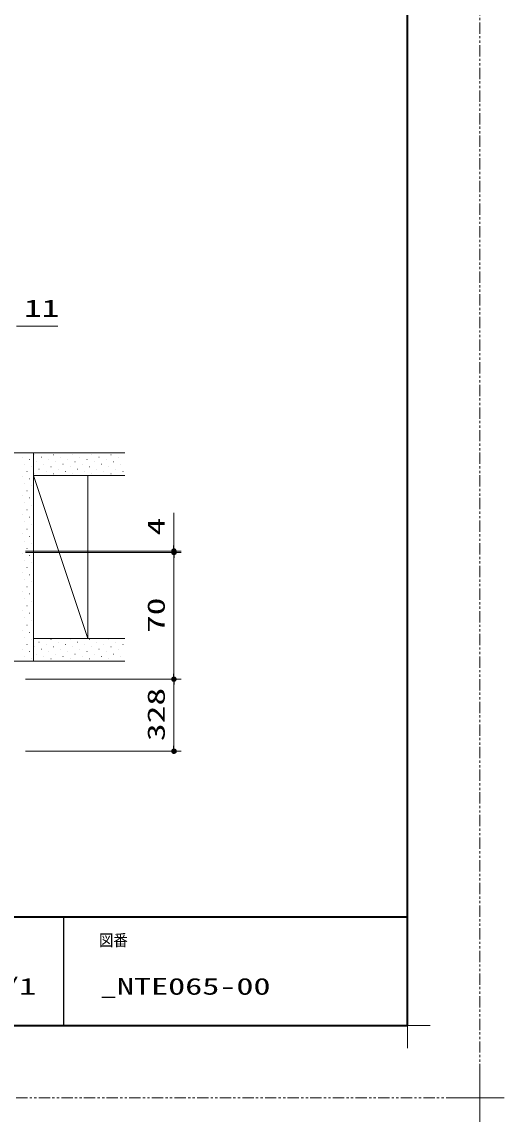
# Model space of a CAD drawing. Units: millimetres, scale not verified. Extents: x -1306 to 1306, y -607 to 607.
# Drawn here: x 134 to 400, y -607 to 0 of the extents above; entities that cross this region are included whole.
import ezdxf
from ezdxf.enums import TextEntityAlignment as Align

# ---------------------------------------------------------------- set-up
doc = ezdxf.new("R2010")
doc.units = ezdxf.units.MM
doc.header["$LTSCALE"] = 5
doc.header["$PDMODE"] = 32
doc.header["$PDSIZE"] = 2.5
doc.linetypes.add('USER1', pattern=[2.5, 1.25, -0.25, 0.25, -0.25, 0.25, -0.25])
for name, color, linetype, lineweight in [('0-1_線(黄)', 2, 'Continuous', 15), ('0-3_陰線', 4, 'USER1', 9), ('1-1_寸法線', 3, 'Continuous', 13), ('1-2_ハッチング', 6, 'Continuous', 9), ('1-4_DEFPOINTS', 7, 'Continuous', 5), ('1-5_0', 3, 'Continuous', 25), ('1-7_図面枠', 7, 'Continuous', 35), ('1-8_一般', 7, 'Continuous', 5)]:
    doc.layers.add(name, color=color, linetype=linetype, lineweight=lineweight)
doc.styles.add('ＭＳ ゴシック', font='')
doc.styles.get('ＭＳ ゴシック').set_extended_font_data('MS Gothic')

# ---------------------------------------------------------------- blocks, each defined once
blk = doc.blocks.new('_DOT')
at = {"layer": '1-5_0'}
blk.add_line((-2.5, 0), (-5, 0), dxfattribs=at)
for points in [[(0, 0), (-2.5, 0), (-2.48, 0.313)], [(0, 0), (-2.48, -0.313), (-2.5, 0)], [(0, 0), (-2.48, 0.313), (-2.421, 0.622)], [(0, 0), (-2.421, -0.622), (-2.48, -0.313)], [(0, 0), (-2.421, 0.622), (-2.324, 0.92)], [(0, 0), (-2.324, -0.92), (-2.421, -0.622)], [(0, 0), (-2.324, 0.92), (-2.191, 1.204)], [(0, 0), (-2.191, -1.204), (-2.324, -0.92)], [(0, 0), (-2.191, 1.204), (-2.023, 1.469)], [(0, 0), (-2.023, -1.469), (-2.191, -1.204)], [(0, 0), (-2.023, 1.469), (-1.822, 1.711)], [(0, 0), (-1.822, -1.711), (-2.023, -1.469)], [(0, 0), (-1.822, 1.711), (-1.594, 1.926)], [(0, 0), (-1.594, -1.926), (-1.822, -1.711)], [(0, 0), (-1.594, 1.926), (-1.34, 2.111)], [(0, 0), (-1.34, -2.111), (-1.594, -1.926)], [(0, 0), (-1.34, 2.111), (-1.064, 2.262)], [(0, 0), (-1.064, -2.262), (-1.34, -2.111)], [(0, 0), (-1.064, 2.262), (-0.773, 2.378)], [(0, 0), (-0.773, -2.378), (-1.064, -2.262)], [(0, 0), (-0.773, 2.378), (-0.468, 2.456)], [(0, 0), (-0.468, -2.456), (-0.773, -2.378)], [(0, 0), (-0.468, 2.456), (-0.157, 2.495)], [(0, 0), (-0.157, -2.495), (-0.468, -2.456)], [(0, 0), (-0.157, 2.495), (0.157, 2.495)], [(0, 0), (0.157, -2.495), (-0.157, -2.495)], [(0, 0), (0.157, 2.495), (0.468, 2.456)], [(0, 0), (0.468, 2.456), (0.773, 2.378)], [(0, 0), (0.773, 2.378), (1.064, 2.262)], [(0, 0), (1.064, 2.262), (1.34, 2.111)], [(0, 0), (1.34, 2.111), (1.594, 1.926)], [(0, 0), (1.594, 1.926), (1.822, 1.711)], [(0, 0), (1.822, 1.711), (2.023, 1.469)], [(0, 0), (2.023, 1.469), (2.191, 1.204)], [(0, 0), (2.191, 1.204), (2.324, 0.92)], [(0, 0), (2.324, 0.92), (2.421, 0.622)], [(0, 0), (2.421, 0.622), (2.48, 0.313)], [(0, 0), (2.48, 0.313), (2.5, 0)], [(0, 0), (0.468, -2.456), (0.157, -2.495)], [(0, 0), (0.773, -2.378), (0.468, -2.456)], [(0, 0), (1.064, -2.262), (0.773, -2.378)], [(0, 0), (1.34, -2.111), (1.064, -2.262)], [(0, 0), (1.594, -1.926), (1.34, -2.111)], [(0, 0), (1.822, -1.711), (1.594, -1.926)], [(0, 0), (2.023, -1.469), (1.822, -1.711)], [(0, 0), (2.191, -1.204), (2.023, -1.469)], [(0, 0), (2.324, -0.92), (2.191, -1.204)], [(0, 0), (2.421, -0.622), (2.324, -0.92)], [(0, 0), (2.48, -0.313), (2.421, -0.622)], [(0, 0), (2.5, 0), (2.48, -0.313)]]:
    blk.add_solid(points, dxfattribs=at)
blk = doc.blocks.new('グループ-13-1')
at = {"layer": '1-8_一般'}
for p, q in [((62041.6, -14029.5), (62041.6, -13365.5)), ((61709.6, -13697.5), (62373.6, -13697.5))]:
    blk.add_line(p, q, dxfattribs=at)

msp = doc.modelspace()

# ---------------------------------------------------------------- linework, layer by layer
at = {"layer": '0-1_線(黄)'}
for p, q in [((190.808, -237.831), (127.967, -237.831)), ((140.467, -237.831), (140.467, -352.831)), ((190.808, -250.331), (140.467, -250.331)), ((170.467, -340.331), (140.467, -250.331)), ((170.467, -340.331), (170.467, -250.331)), ((190.808, -340.331), (140.467, -340.331)), ((190.808, -352.831), (127.967, -352.831))]:
    msp.add_line(p, q, dxfattribs=at)
at = {"layer": '0-3_陰線'}
for q in [(387.036, 594), (-1292.964, -594)]:
    msp.add_line((387.036, -594), q, dxfattribs=at)
at = {"layer": '1-1_寸法線'}
for p, q in [((130.967, -167.831), (153.872, -167.831)), ((217.967, -289.069), (217.967, -270.926)), ((135.967, -292.069), (221.967, -292.069)), ((135.967, -292.831), (221.967, -292.831)), ((135.967, -292.831), (221.967, -292.831)), ((217.967, -292.831), (217.967, -292.069)), ((217.967, -359.831), (217.967, -295.831)), ((217.967, -295.831), (217.967, -298.831)), ((135.967, -362.831), (221.967, -362.831)), ((135.967, -362.831), (221.967, -362.831)), ((217.967, -365.831), (217.967, -399.593)), ((135.967, -402.593), (221.967, -402.593))]:
    msp.add_line(p, q, dxfattribs=at)
at = {"layer": '1-2_ハッチング'}
for p, q in [((134.103, -240.203), (134.153, -240.203)), ((138.081, -241.528), (138.131, -241.528)), ((140.732, -238.877), (140.782, -238.877)), ((142.058, -242.854), (142.108, -242.854)), ((144.71, -240.203), (144.76, -240.203)), ((148.687, -241.528), (148.737, -241.528)), ((151.339, -238.877), (151.389, -238.877)), ((152.665, -242.854), (152.715, -242.854)), ((155.317, -240.203), (155.367, -240.203)), ((159.294, -241.528), (159.344, -241.528)), ((161.946, -238.877), (161.996, -238.877)), ((163.271, -242.854), (163.321, -242.854)), ((165.923, -240.203), (165.973, -240.203)), ((169.901, -241.528), (169.951, -241.528)), ((172.552, -238.877), (172.602, -238.877)), ((173.878, -242.854), (173.928, -242.854)), ((176.53, -240.203), (176.58, -240.203)), ((180.507, -241.528), (180.557, -241.528)), ((183.159, -238.877), (183.209, -238.877)), ((184.485, -242.854), (184.535, -242.854)), ((187.136, -240.203), (187.186, -240.203)), ((135.429, -244.18), (135.479, -244.18)), ((136.755, -248.158), (136.805, -248.158)), ((139.407, -245.506), (139.457, -245.506)), ((143.384, -246.832), (143.434, -246.832)), ((146.036, -244.18), (146.086, -244.18)), ((147.362, -248.158), (147.412, -248.158)), ((150.013, -245.506), (150.063, -245.506)), ((153.991, -246.832), (154.041, -246.832)), ((156.642, -244.18), (156.692, -244.18)), ((157.968, -248.158), (158.018, -248.158)), ((160.62, -245.506), (160.67, -245.506)), ((164.597, -246.832), (164.647, -246.832)), ((167.249, -244.18), (167.299, -244.18)), ((168.575, -248.158), (168.625, -248.158)), ((171.226, -245.506), (171.276, -245.506)), ((175.204, -246.832), (175.254, -246.832)), ((177.856, -244.18), (177.906, -244.18)), ((179.181, -248.158), (179.231, -248.158)), ((181.833, -245.506), (181.883, -245.506)), ((185.81, -246.832), (185.86, -246.832)), ((188.462, -244.18), (188.512, -244.18)), ((189.788, -248.158), (189.838, -248.158)), ((134.103, -250.809), (134.153, -250.809)), ((135.429, -254.787), (135.479, -254.787)), ((138.081, -252.135), (138.131, -252.135)), ((140.732, -249.483), (140.782, -249.483)), ((151.339, -249.483), (151.389, -249.483)), ((161.946, -249.483), (161.996, -249.483)), ((172.552, -249.483), (172.602, -249.483)), ((183.159, -249.483), (183.209, -249.483)), ((136.755, -258.764), (136.805, -258.764)), ((139.407, -256.112), (139.457, -256.112)), ((134.103, -261.416), (134.153, -261.416)), ((135.429, -265.393), (135.479, -265.393)), ((138.081, -262.742), (138.131, -262.742)), ((139.407, -266.719), (139.457, -266.719)), ((134.103, -272.022), (134.153, -272.022)), ((136.755, -269.371), (136.805, -269.371)), ((135.429, -276), (135.479, -276)), ((138.081, -273.348), (138.131, -273.348)), ((139.407, -277.326), (139.457, -277.326)), ((134.103, -282.629), (134.153, -282.629)), ((136.755, -279.977), (136.805, -279.977)), ((138.081, -283.955), (138.131, -283.955)), ((135.429, -286.606), (135.479, -286.606)), ((136.755, -290.584), (136.805, -290.584)), ((139.407, -287.932), (139.457, -287.932)), ((134.103, -293.236), (134.153, -293.236)), ((135.429, -297.213), (135.479, -297.213)), ((138.081, -294.561), (138.131, -294.561)), ((136.755, -301.191), (136.805, -301.191)), ((139.407, -298.539), (139.457, -298.539)), ((134.103, -303.842), (134.153, -303.842)), ((135.429, -307.82), (135.479, -307.82)), ((138.081, -305.168), (138.131, -305.168)), ((139.407, -309.146), (139.457, -309.146)), ((134.103, -314.449), (134.153, -314.449)), ((136.755, -311.797), (136.805, -311.797)), ((138.081, -315.775), (138.131, -315.775)), ((135.429, -318.426), (135.479, -318.426)), ((139.407, -319.752), (139.457, -319.752)), ((134.103, -325.055), (134.153, -325.055)), ((136.755, -322.404), (136.805, -322.404)), ((138.081, -326.381), (138.131, -326.381)), ((135.429, -329.033), (135.479, -329.033)), ((136.755, -333.01), (136.805, -333.01)), ((139.407, -330.359), (139.457, -330.359)), ((134.103, -335.662), (134.153, -335.662)), ((135.429, -339.639), (135.479, -339.639)), ((138.081, -336.988), (138.131, -336.988)), ((136.755, -343.617), (136.805, -343.617)), ((139.407, -340.965), (139.457, -340.965)), ((140.732, -344.943), (140.782, -344.943)), ((143.384, -342.291), (143.434, -342.291)), ((147.362, -343.617), (147.412, -343.617)), ((150.013, -340.965), (150.063, -340.965)), ((151.339, -344.943), (151.389, -344.943)), ((153.991, -342.291), (154.041, -342.291)), ((157.968, -343.617), (158.018, -343.617)), ((160.62, -340.965), (160.67, -340.965)), ((161.946, -344.943), (161.996, -344.943)), ((164.597, -342.291), (164.647, -342.291)), ((168.575, -343.617), (168.625, -343.617)), ((171.226, -340.965), (171.276, -340.965)), ((172.552, -344.943), (172.602, -344.943)), ((175.204, -342.291), (175.254, -342.291)), ((179.181, -343.617), (179.231, -343.617)), ((181.833, -340.965), (181.883, -340.965)), ((183.159, -344.943), (183.209, -344.943)), ((185.81, -342.291), (185.86, -342.291)), ((189.788, -343.617), (189.838, -343.617)), ((134.103, -346.269), (134.153, -346.269)), ((135.429, -350.246), (135.479, -350.246)), ((138.081, -347.594), (138.131, -347.594)), ((139.407, -351.572), (139.457, -351.572)), ((142.058, -348.92), (142.108, -348.92)), ((144.71, -346.269), (144.76, -346.269)), ((146.036, -350.246), (146.086, -350.246)), ((148.687, -347.594), (148.737, -347.594)), ((150.013, -351.572), (150.063, -351.572)), ((152.665, -348.92), (152.715, -348.92)), ((155.317, -346.269), (155.367, -346.269)), ((156.642, -350.246), (156.692, -350.246)), ((159.294, -347.594), (159.344, -347.594)), ((160.62, -351.572), (160.67, -351.572)), ((163.271, -348.92), (163.321, -348.92)), ((165.923, -346.269), (165.973, -346.269)), ((167.249, -350.246), (167.299, -350.246)), ((169.901, -347.594), (169.951, -347.594)), ((171.226, -351.572), (171.276, -351.572)), ((173.878, -348.92), (173.928, -348.92)), ((176.53, -346.269), (176.58, -346.269)), ((177.856, -350.246), (177.906, -350.246)), ((180.507, -347.594), (180.557, -347.594)), ((181.833, -351.572), (181.883, -351.572)), ((184.485, -348.92), (184.535, -348.92)), ((187.136, -346.269), (187.186, -346.269)), ((188.462, -350.246), (188.512, -350.246))]:
    msp.add_line(p, q, dxfattribs=at)
at = {"layer": '1-4_DEFPOINTS'}
for p, q in [((347.036, -566.45), (347.036, -541.55)), ((334.586, -554), (359.486, -554))]:
    msp.add_line(p, q, dxfattribs=at)
for p in [(217.967, -292.831), (217.967, -292.831), (217.967, -402.593)]:
    msp.add_point(p, dxfattribs=at)
at = {"layer": '1-5_0', "color": 7}
msp.add_line((157.036, -494), (157.036, -554), dxfattribs=at)
at = {"layer": '1-7_図面枠'}
msp.add_line((-1252.964, -494), (347.036, -494), dxfattribs=at)
msp.add_lwpolyline([(-1252.964, -554), (347.036, -554), (347.036, 554), (-1252.964, 554)], close=True, dxfattribs=at)

# ---------------------------------------------------------------- block references
at = {"layer": '0-3_陰線', "xscale": 0.04, "yscale": 0.04}
msp.add_blockref('グループ-13-1', (-2094.629, -46.1), dxfattribs=at)
at = {"layer": '1-1_寸法線', "xscale": 0.6, "yscale": 0.6}
for p, rotation in [((217.967, -292.069), 270), ((217.967, -292.831), 90), ((217.967, -292.831), 90), ((217.967, -362.831), 270), ((217.967, -362.831), 90), ((217.967, -402.593), 270)]:
    msp.add_blockref('_DOT', p, dxfattribs=dict(at, rotation=rotation))

# ---------------------------------------------------------------- texts
at = {"layer": '1-1_寸法線', "style": 'ＭＳ ゴシック', "width": 1.5}
msp.add_text('11', height=9.604, dxfattribs=at).set_placement((135.11, -165.681), align=Align.BOTTOM_LEFT)
for s, p in [('4', (215.818, -283.498)), ('70', (215.818, -337.355)), ('328', (215.818, -396.998))]:
    msp.add_text(s, height=9.604, rotation=90, dxfattribs=at).set_placement(p, align=Align.BOTTOM_LEFT)
at = {"layer": '1-7_図面枠', "style": 'ＭＳ ゴシック'}
for s, height, width, p in [('図番', 6.452, 0.9, (176.633, -512.073)), ('2024/10/1', 9.238, 1.5, (57.036, -539.776)), ('_NTE065-00', 9.238, 1.5, (177.071, -539.776))]:
    msp.add_text(s, height=height, dxfattribs=dict(at, width=width)).set_placement(p, align=Align.BOTTOM_LEFT)

doc.saveas('drawing.dxf')
